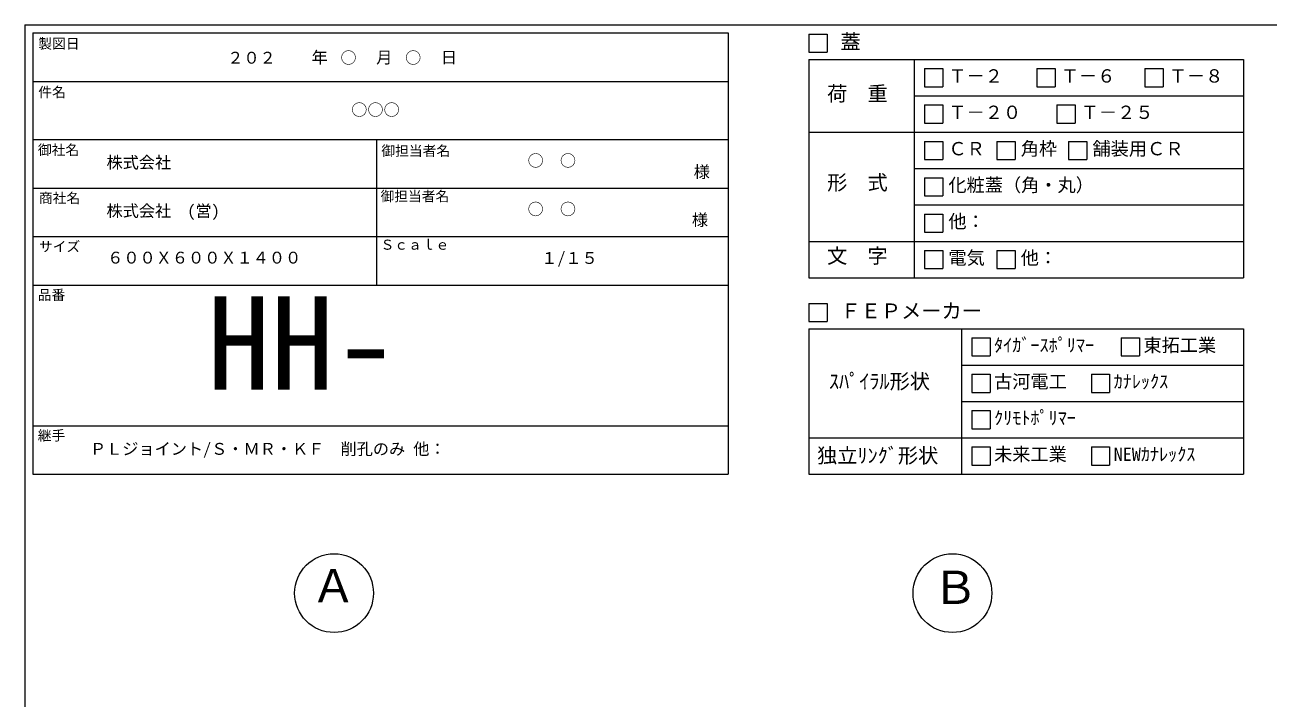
# Model space of a CAD drawing. Units: millimetres, scale not verified. Extents: x -4890 to 4890, y -2296 to 2296.
# Drawn here: x -1230 to 1847, y 630 to 2296 of the extents above; entities that cross this region are included whole.
import ezdxf
from ezdxf.enums import TextEntityAlignment as Align

# ---------------------------------------------------------------- set-up
doc = ezdxf.new("R2010")
doc.units = ezdxf.units.MM
doc.header["$LTSCALE"] = 10
for name, color, linetype, lineweight in [('0-2_waku', 7, 'Continuous', 18), ('0-3_gaikei', 7, 'Continuous', 18), ('0-E_文字１', 7, 'Continuous', 18), ('1-5_文字２', 7, 'Continuous', 5)]:
    doc.layers.add(name, color=color, linetype=linetype, lineweight=lineweight)
doc.styles.add('ＭＳ ゴシック', font='')
doc.styles.get('ＭＳ ゴシック').set_extended_font_data('MS Gothic')

msp = doc.modelspace()

# ---------------------------------------------------------------- linework, layer by layer
at = {"layer": '0-2_waku'}
for p, q in [((-1229.68, 2295.96), (-1229.68, -1979.04)), ((-1229.68, 2295.96), (-1229.68, -1979.04)), ((-1229.68, 2295.96), (4890.32, 2295.96)), ((-1209.68, 2275.96), (-1209.68, 1183.96)), ((-1209.68, 2275.96), (510.32, 2275.96)), ((-1209.68, 2275.96), (-1209.68, 1183.96)), ((-1209.68, 2275.96), (510.32, 2275.96)), ((-1209.68, 2275.96), (-1209.68, 1183.96)), ((510.32, 2275.96), (510.32, 1183.96)), ((710.32, 2210.19), (1785.32, 2210.19)), ((710.32, 2210.19), (710.32, 1670.19)), ((970.98, 2210.19), (970.98, 1670.19)), ((1785.32, 2210.19), (1785.32, 1670.19)), ((-1209.68, 2155.96), (510.32, 2155.96)), ((-1209.68, 2155.96), (510.32, 2155.96)), ((-1209.68, 2155.96), (510.32, 2155.96)), ((-1209.68, 2155.96), (510.32, 2155.96)), ((970.98, 2120.19), (1785.32, 2120.19)), ((-1209.68, 2011.96), (510.32, 2011.96)), ((-1209.68, 2011.96), (510.32, 2011.96)), ((-359.68, 2011.96), (-359.68, 1651.96)), ((710.32, 2030.19), (1785.32, 2030.19)), ((970.98, 1940.19), (1785.32, 1940.19)), ((-1209.68, 1891.96), (510.32, 1891.96)), ((970.98, 1850.19), (1785.32, 1850.19)), ((-1209.68, 1771.96), (510.32, 1771.96)), ((710.32, 1760.19), (1785.32, 1760.19)), ((710.32, 1670.19), (1785.32, 1670.19)), ((-1209.68, 1651.96), (510.32, 1651.96)), ((710.32, 1543.96), (1785.32, 1543.96)), ((710.32, 1543.96), (710.32, 1183.96)), ((1088.13, 1543.96), (1088.13, 1183.96)), ((1785.32, 1543.96), (1785.32, 1183.96)), ((1088.13, 1453.96), (1785.32, 1453.96)), ((1088.13, 1363.96), (1785.32, 1363.96)), ((-1209.68, 1303.96), (510.32, 1303.96)), ((710.32, 1273.96), (1785.32, 1273.96)), ((-1209.68, 1183.96), (510.32, 1183.96)), ((710.32, 1183.96), (1785.32, 1183.96)), ((710.32, 1183.96), (1785.32, 1183.96))]:
    msp.add_line(p, q, dxfattribs=at)
msp.add_lwpolyline([(-1229.68, 2295.96), (4890.32, 2295.96), (4890.32, -1979.04)], dxfattribs=at)
at = {"layer": '0-3_gaikei'}
for centre in [(-464.68, 889.71), (1065.32, 889.71)]:
    msp.add_circle(centre, 97.5, dxfattribs=at)
at = {"layer": '0-E_文字１'}
for p, q in [((710.32, 2273), (710.32, 2228)), ((710.32, 2228), (755.32, 2228)), ((996.28, 2187.69), (1041.28, 2187.69)), ((996.28, 2187.69), (996.28, 2142.69)), ((996.28, 2187.69), (996.28, 2142.69)), ((996.28, 2187.69), (1041.28, 2187.69)), ((996.28, 2187.69), (996.28, 2142.69)), ((996.28, 2187.69), (1041.28, 2187.69)), ((1041.28, 2187.69), (1041.28, 2142.69)), ((1041.28, 2187.69), (1041.28, 2142.69)), ((1041.28, 2187.69), (1041.28, 2142.69)), ((1274.37, 2187.69), (1319.37, 2187.69)), ((1274.37, 2187.69), (1274.37, 2142.69)), ((1319.37, 2187.69), (1319.37, 2142.69)), ((1541.57, 2187.69), (1586.57, 2187.69)), ((1541.57, 2187.69), (1541.57, 2142.69)), ((1586.57, 2187.69), (1586.57, 2142.69)), ((996.28, 2142.69), (1041.28, 2142.69)), ((996.28, 2142.69), (1041.28, 2142.69)), ((996.28, 2142.69), (1041.28, 2142.69)), ((1274.37, 2142.69), (1319.37, 2142.69)), ((1541.57, 2142.69), (1586.57, 2142.69)), ((996.28, 2097.69), (1041.28, 2097.69)), ((996.28, 2097.69), (996.28, 2052.69)), ((1041.28, 2097.69), (1041.28, 2052.69)), ((1323.77, 2097.69), (1368.77, 2097.69)), ((1323.77, 2097.69), (1323.77, 2052.69)), ((1368.77, 2097.69), (1368.77, 2052.69)), ((996.28, 2052.69), (1041.28, 2052.69)), ((1323.77, 2052.69), (1368.77, 2052.69)), ((996.28, 2007.69), (1041.28, 2007.69)), ((996.28, 2007.69), (996.28, 1962.69)), ((996.28, 2007.69), (996.28, 1962.69)), ((1041.28, 2007.69), (1041.28, 1962.69)), ((1041.28, 2007.69), (1041.28, 1962.69)), ((1175.28, 2007.69), (1220.28, 2007.69)), ((1175.28, 2007.69), (1175.28, 1962.69)), ((1220.28, 2007.69), (1220.28, 1962.69)), ((1352.79, 2007.69), (1397.79, 2007.69)), ((1352.79, 2007.69), (1352.79, 1962.69)), ((1397.79, 2007.69), (1397.79, 1962.69)), ((996.28, 1962.69), (1041.28, 1962.69)), ((996.28, 1962.69), (1041.28, 1962.69)), ((1175.28, 1962.69), (1220.28, 1962.69)), ((1352.79, 1962.69), (1397.79, 1962.69)), ((996.28, 1917.69), (996.28, 1872.69)), ((1041.28, 1917.69), (1041.28, 1872.69)), ((996.28, 1872.69), (1041.28, 1872.69)), ((996.28, 1827.69), (1041.28, 1827.69)), ((996.28, 1827.69), (996.28, 1782.69)), ((996.28, 1827.69), (996.28, 1782.69)), ((1041.28, 1827.69), (1041.28, 1782.69)), ((1041.28, 1827.69), (1041.28, 1782.69)), ((996.28, 1782.69), (1041.28, 1782.69)), ((996.28, 1782.69), (1041.28, 1782.69)), ((996.28, 1737.69), (996.28, 1692.69)), ((1175.28, 1737.69), (1175.28, 1692.69)), ((996.28, 1692.69), (1041.28, 1692.69)), ((1175.28, 1692.69), (1220.28, 1692.69)), ((710.32, 1606.78), (710.32, 1561.78)), ((710.32, 1561.78), (755.32, 1561.78)), ((1113.43, 1521.46), (1113.43, 1476.46)), ((1483.02, 1521.46), (1528.02, 1521.46)), ((1483.02, 1521.46), (1483.02, 1476.46)), ((1483.02, 1521.46), (1528.02, 1521.46)), ((1483.02, 1521.46), (1483.02, 1476.46)), ((1483.02, 1521.46), (1528.02, 1521.46)), ((1483.02, 1521.46), (1483.02, 1476.46)), ((1528.02, 1521.46), (1528.02, 1476.46)), ((1528.02, 1521.46), (1528.02, 1476.46)), ((1528.02, 1521.46), (1528.02, 1476.46)), ((1113.43, 1476.46), (1158.43, 1476.46)), ((1483.02, 1476.46), (1528.02, 1476.46)), ((1483.02, 1476.46), (1528.02, 1476.46)), ((1483.02, 1476.46), (1528.02, 1476.46)), ((1113.43, 1431.46), (1158.43, 1431.46)), ((1113.43, 1431.46), (1113.43, 1386.46)), ((1158.43, 1431.46), (1158.43, 1386.46)), ((1409.34, 1431.46), (1409.34, 1386.46)), ((1113.43, 1386.46), (1158.43, 1386.46)), ((1409.34, 1386.46), (1454.34, 1386.46)), ((1113.43, 1341.46), (1113.43, 1296.46)), ((1113.43, 1296.46), (1158.43, 1296.46)), ((1113.43, 1251.46), (1158.43, 1251.46)), ((1113.43, 1251.46), (1113.43, 1206.46)), ((1158.43, 1251.46), (1158.43, 1206.46)), ((1409.34, 1251.46), (1454.34, 1251.46)), ((1409.34, 1251.46), (1409.34, 1206.46)), ((1454.34, 1251.46), (1454.34, 1206.46)), ((1113.43, 1206.46), (1158.43, 1206.46)), ((1409.34, 1206.46), (1454.34, 1206.46))]:
    msp.add_line(p, q, dxfattribs=at)
for points in [[(710.32, 2273), (755.32, 2273), (755.32, 2228)], [(710.32, 2273), (755.32, 2273), (755.32, 2228)], [(996.28, 2007.69), (1041.28, 2007.69), (1041.28, 1962.69)], [(996.28, 2007.69), (996.28, 1962.69), (1041.28, 1962.69)], [(996.28, 1917.69), (1041.28, 1917.69), (1041.28, 1872.69)], [(996.28, 1827.69), (1041.28, 1827.69), (1041.28, 1782.69)], [(996.28, 1827.69), (996.28, 1782.69), (1041.28, 1782.69)], [(996.28, 1737.69), (1041.28, 1737.69), (1041.28, 1692.69)], [(1175.28, 1737.69), (1220.28, 1737.69), (1220.28, 1692.69)], [(710.32, 1606.78), (755.32, 1606.78), (755.32, 1561.78)], [(1113.43, 1521.46), (1158.43, 1521.46), (1158.43, 1476.46)], [(1409.34, 1431.46), (1454.34, 1431.46), (1454.34, 1386.46)], [(1113.43, 1341.46), (1158.43, 1341.46), (1158.43, 1296.46)]]:
    msp.add_lwpolyline(points, dxfattribs=at)

# ---------------------------------------------------------------- texts
at = {"layer": '0-E_文字１', "style": 'ＭＳ ゴシック'}
for s, height, p in [('蓋', 36.66, (788.4, 2225.08)), ('製図日', 24.93, (-1196.41, 2229.52)), ('\u3000\u3000年\u3000\u3000\u3000月\u3000\u3000\u3000日', 29.33, (-600.37, 2191.91)), ('Ｔ－２', 32.99, (1055.43, 2143.17)), ('Ｔ－６', 32.99, (1333.51, 2143.17)), ('Ｔ－８', 32.99, (1600.72, 2143.17)), ('件名', 24.93, (-1196.41, 2109.52)), ('荷\u3000重', 36.66, (755.28, 2096.38)), ('Ｔ－２０', 32.99, (1055.43, 2053.17)), ('Ｔ－２５', 32.99, (1382.91, 2053.17)), ('御社名', 24.93, (-1197.39, 1966.51)), ('御担当者名', 24.93, (-347.48, 1964.3)), ('御担当者名', 24.93, (-347.48, 1964.3)), ('ＣＲ', 32.99, (1055.43, 1963.17)), ('角枠', 32.99, (1234.42, 1963.17)), ('舗装用ＣＲ', 32.99, (1411.93, 1963.17)), ('様', 29.33, (425.27, 1908.8)), ('形\u3000式', 36.66, (755.28, 1876.42)), ('化粧蓋（角・丸）', 32.99, (1055.43, 1873.17)), ('商社名', 24.93, (-1194.78, 1847.47)), ('御担当者名', 24.93, (-349.69, 1851.99)), ('様', 29.33, (420.78, 1789.88)), ('他：', 32.99, (1055.43, 1783.17)), ('サイズ', 24.93, (-1194.78, 1727.47)), ('Ｓｃａｌｅ', 24.93, (-349.69, 1731.99)), ('６００Ｘ６００Ｘ１４００', 29.33, (-1026, 1696.43)), ('１/１５', 29.33, (47.86, 1695.48)), ('文\u3000字', 36.66, (755.28, 1694.94)), ('電気', 32.99, (1055.43, 1693.17)), ('他：', 32.99, (1234.42, 1693.17)), ('品番', 24.93, (-1197.78, 1607.82)), ('HH-', 230.9, (-778.95, 1323.8)), ('ＦＥＰメーカー', 36.66, (788.4, 1558.86)), ('ﾀｲｶﾞｰｽﾎﾟﾘﾏｰ', 32.99, (1168.4, 1476.95)), ('東拓工業', 32.99, (1537.99, 1476.95)), ('ｽﾊﾟｲﾗﾙ形状', 36.66, (759.93, 1384.3)), ('古河電工', 32.99, (1168.4, 1386.95)), ('ｶﾅﾚｯｸｽ', 32.99, (1464.31, 1386.95)), ('ｸﾘﾓﾄﾎﾟﾘﾏｰ', 32.99, (1168.4, 1296.95)), ('継手', 24.93, (-1197.78, 1259.82)), ('ＰＬジョイント/Ｓ・ＭＲ・ＫＦ\u3000削孔のみ 他：', 29.33, (-1068.69, 1223.17)), ('独立ﾘﾝｸﾞ形状', 36.66, (730.4, 1200.82)), ('未来工業', 32.99, (1168.4, 1206.95)), ('NEWｶﾅﾚｯｸｽ', 32.99, (1464.31, 1206.95)), ('Ａ', 82.48, (-522.53, 841.72)), ('Ｂ', 82.48, (1016.04, 838))]:
    msp.add_text(s, height=height, dxfattribs=at).set_placement(p, align=Align.BOTTOM_LEFT)
at = {"layer": '1-5_文字２', "style": 'ＭＳ ゴシック'}
for s, p in [('\u3000\u3000２０２\u3000\u3000\u3000\u3000○\u3000\u3000\u3000○', (-808.85, 2191.13)), ('○○○', (-422.17, 2062.3)), ('株式会社', (-1027.68, 1932.05)), ('○\u3000○', (14.1, 1936.43)), ('株式会社\u3000(営)', (-1027.68, 1812.05)), ('○\u3000○', (14.1, 1816.43))]:
    msp.add_text(s, height=29.33, dxfattribs=at).set_placement(p, align=Align.BOTTOM_LEFT)

doc.saveas('drawing.dxf')
